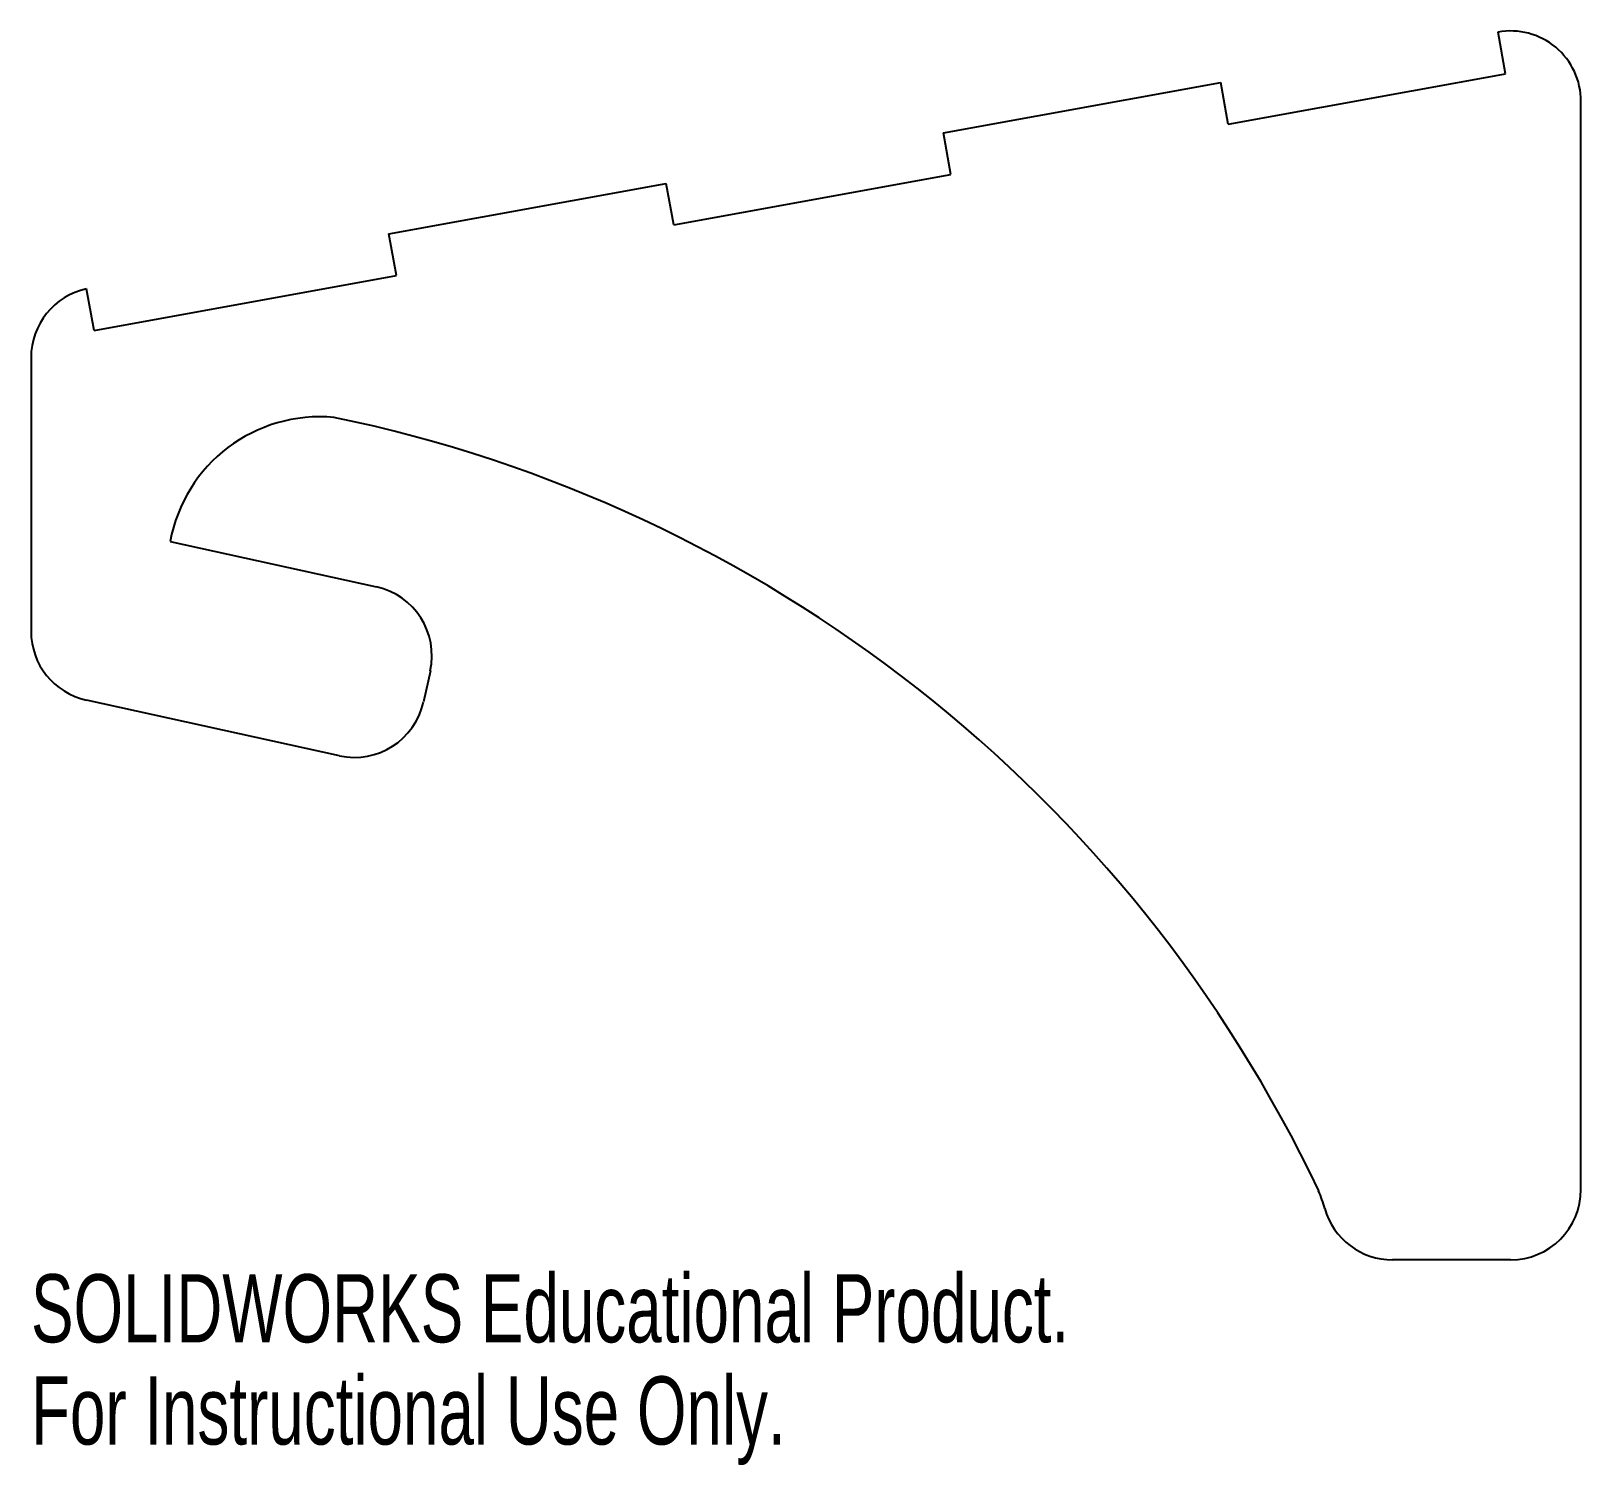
# Model space of a CAD drawing. Extents: x 0 to 110, y -105 to -3.
import ezdxf

# ---------------------------------------------------------------- set-up
doc = ezdxf.new("R2010")
doc.units = 0
doc.layers.get('0').update_dxf_attribs({"linetype": 'CONTINUOUS'})
doc.styles.add('SLDTEXTSTYLE0', font='TXT', dxfattribs={"width": 0.7})

msp = doc.modelspace()

# ---------------------------------------------------------------- linework, layer by layer
at = {"color": 7, "linetype": 'CONTINUOUS'}
for p, q in [((104.64, -6.42), (104.11, -3.46)), ((84.96, -9.99), (104.64, -6.42)), ((64.75, -10.62), (84.43, -7.04)), ((84.96, -9.99), (84.43, -7.04)), ((110, -85.59), (110, -8.38)), ((65.29, -13.57), (64.75, -10.62)), ((25.4, -17.78), (45.07, -14.2)), ((45.61, -17.15), (45.07, -14.2)), ((45.61, -17.15), (65.29, -13.57)), ((25.93, -20.73), (25.4, -17.78)), ((4.48, -24.63), (25.93, -20.73)), ((4.48, -24.63), (3.94, -21.68)), ((0, -26.57), (0, -45.98)), ((9.88, -39.62), (24.53, -42.83)), ((28.34, -48.79), (27.85, -51)), ((21.9, -54.81), (3.93, -50.86)), ((105, -90.59), (96.63, -90.59))]:
    msp.add_line(p, q, dxfattribs=at)
for centre, radius, start, end in [((105, -8.38), 5, 0, 100.3048), ((5, -26.57), 5, 102.2207, 180), ((20.5, -41.56), 10.8, 84.6638, 169.6476), ((1.32, -128.43), 99.69, 25.3842, 78.321), ((23.45, -47.72), 5, 347.608, 77.608), ((5, -45.98), 5, 180, 257.608), ((22.97, -49.93), 5, 257.608, 347.608), ((81.42, -89.87), 10.8, 15.7247, 22.7241), ((105, -85.59), 5, 270, 0), ((96.63, -85.59), 5, 195.7247, 270)]:
    msp.add_arc(centre, radius, start, end, dxfattribs=at)

# ---------------------------------------------------------------- texts
at = {"color": 7, "linetype": 'CONTINUOUS', "char_height": 4.8336, "attachment_point": 1, "style": 'SLDTEXTSTYLE0'}
for s, insert in [('SOLIDWORKS Educational Product.', (0, -91.61)), ('For Instructional Use Only.', (0, -98.86))]:
    msp.add_mtext(s, dxfattribs=dict(at, insert=insert))

doc.saveas('drawing.dxf')
